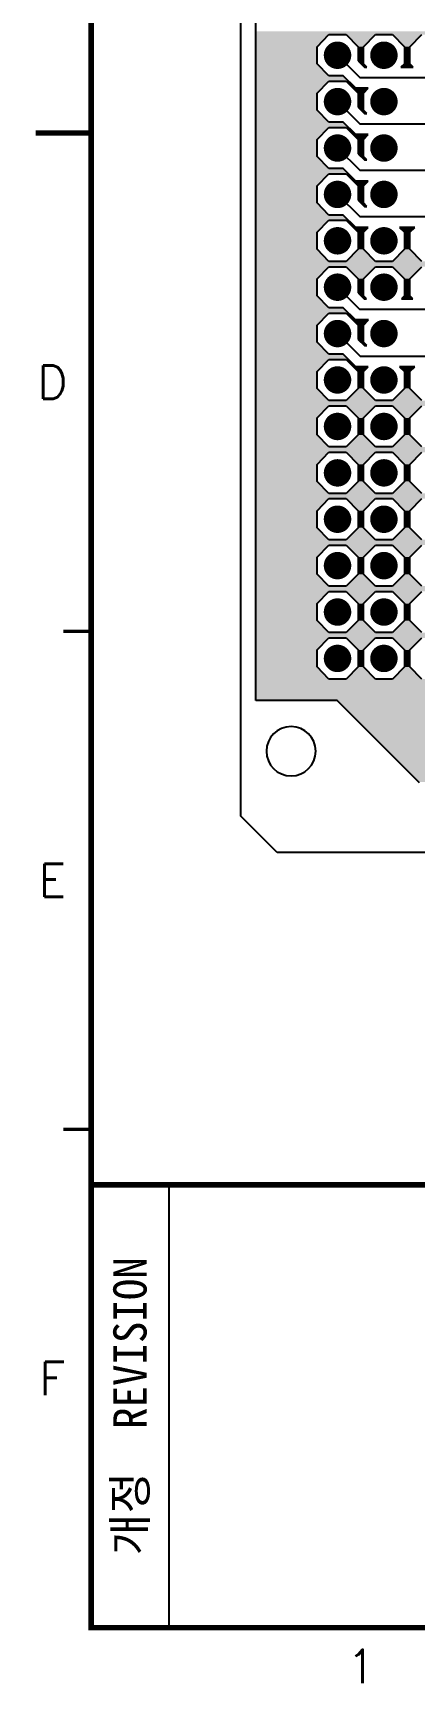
# Model space of a CAD drawing. Extents: x 295 to 953, y 10 to 290.
# Drawn here: x 486.7 to 521.2, y 10 to 159 of the extents above; entities that cross this region are included whole.
import ezdxf
from ezdxf.enums import TextEntityAlignment as Align

# ---------------------------------------------------------------- set-up
doc = ezdxf.new("R2010")
doc.units = 0
doc.header["$LTSCALE"] = 5
doc.header["$MEASUREMENT"] = 0
doc.layers.get('0').update_dxf_attribs({"linetype": 'CONTINUOUS', "lineweight": 25})
for name, color, linetype in [('L3-INT2_GBR', 2, 'CONTINUOUS'), ('SHEET', 3, 'CONTINUOUS'), ('문자', 4, 'CONTINUOUS'), ('테두리', 3, 'CONTINUOUS')]:
    doc.layers.add(name, color=color, linetype=linetype)
doc.styles.get("Standard").update_dxf_attribs({"font": 'simplex.shx'})
doc.styles.add('굴림체', font='')
doc.styles.get('굴림체').set_extended_font_data('GulimChe')

# ---------------------------------------------------------------- blocks, each defined once
blk = doc.blocks.new('C')
at = {"layer": 'SHEET'}
blk.add_line((22, 55), (22, 15), dxfattribs=at)
at = {"layer": '테두리'}
for points, const_width in [([(15, 285), (15, 15), (405, 15), (405, 285), (15, 285)], 0.5), ([(10, 150), (15, 150)], 0.5), ([(12.5, 105), (15, 105)], 0.3), ([(12.5, 60), (15, 60)], 0.3), ([(15, 55), (405, 55)], 0.5)]:
    blk.add_lwpolyline(points, dxfattribs=dict(at, const_width=const_width))
at = {"layer": '문자'}
for s, p in [('D', (11.5, 127.5)), ('E', (11.5, 82.5)), ('F', (11.5, 37.5)), ('1', (39.38, 11.5))]:
    blk.add_text(s, height=3, dxfattribs=at).set_placement(p, align=Align.MIDDLE)
at = {"layer": '문자', "style": '굴림체'}
blk.add_text('개정  REVISION', height=3, rotation=90, dxfattribs=at).set_placement((18.5, 35), align=Align.MIDDLE_CENTER)

msp = doc.modelspace()

# ---------------------------------------------------------------- linework, layer by layer
msp.add_line((491.98, 15), (491.98, 15))
msp.add_line((491.98, 15), (491.98, 15))
at = {"color": 7, "const_width": 1.24}
for points in [[(514.84, 157.02, -1), (513.6, 157.02, -1)], [(519.03, 157.02, -1), (517.79, 157.02, -1)], [(514.84, 152.83, -1), (513.6, 152.83, -1)], [(519.03, 152.83, -1), (517.79, 152.83, -1)], [(514.84, 148.64, -1), (513.6, 148.64, -1)], [(519.03, 148.64, -1), (517.79, 148.64, -1)], [(514.84, 144.45, -1), (513.6, 144.45, -1)], [(519.03, 144.45, -1), (517.79, 144.45, -1)], [(514.84, 140.26, -1), (513.6, 140.26, -1)], [(519.03, 140.26, -1), (517.79, 140.26, -1)], [(514.84, 136.07, -1), (513.6, 136.07, -1)], [(519.03, 136.07, -1), (517.79, 136.07, -1)], [(514.84, 131.88, -1), (513.6, 131.88, -1)], [(519.03, 131.88, -1), (517.79, 131.88, -1)], [(514.84, 127.69, -1), (513.6, 127.69, -1)], [(519.03, 127.69, -1), (517.79, 127.69, -1)], [(514.84, 123.49, -1), (513.6, 123.49, -1)], [(519.03, 123.49, -1), (517.79, 123.49, -1)], [(514.84, 119.3, -1), (513.6, 119.3, -1)], [(519.03, 119.3, -1), (517.79, 119.3, -1)], [(514.84, 115.11, -1), (513.6, 115.11, -1)], [(519.03, 115.11, -1), (517.79, 115.11, -1)], [(514.84, 110.92, -1), (513.6, 110.92, -1)], [(519.03, 110.92, -1), (517.79, 110.92, -1)], [(514.84, 106.73, -1), (513.6, 106.73, -1)], [(519.03, 106.73, -1), (517.79, 106.73, -1)], [(514.84, 102.54, -1), (513.6, 102.54, -1)], [(519.03, 102.54, -1), (517.79, 102.54, -1)]]:
    msp.add_lwpolyline(points, format="xyb", close=True, dxfattribs=at)
at = {"layer": 'L3-INT2_GBR', "color": 7}
for p, q in [((505.48, 88.3), (505.48, 246.7)), ((505.48, 88.3), (505.48, 246.7)), ((506.84, 98.74), (506.84, 236.26)), ((512.37, 157.79), (513.45, 158.88)), ((513.45, 158.88), (514.99, 158.88)), ((514.99, 158.88), (516.08, 157.79)), ((516.56, 157.79), (517.64, 158.88)), ((517.64, 158.88), (519.18, 158.88)), ((519.18, 158.88), (520.27, 157.79)), ((520.75, 157.79), (521.84, 158.88)), ((512.37, 156.25), (512.37, 157.79)), ((514.22, 157.02), (516.26, 154.99)), ((516.08, 157.79), (516.08, 156.51)), ((516.08, 156.51), (516.65, 155.94)), ((516.56, 156.25), (516.56, 157.79)), ((520.27, 157.79), (520.27, 156.25)), ((520.75, 156.25), (520.75, 157.79)), ((513.45, 155.17), (512.37, 156.25)), ((514.74, 155.17), (513.45, 155.17)), ((515.86, 154.04), (514.74, 155.17)), ((516.87, 155.94), (516.56, 156.25)), ((516.65, 155.94), (516.87, 155.94)), ((520.27, 156.25), (519.95, 155.94)), ((519.95, 155.94), (521.06, 155.94)), ((521.06, 155.94), (520.75, 156.25)), ((512.37, 153.6), (513.45, 154.69)), ((512.37, 152.06), (512.37, 153.6)), ((513.45, 154.69), (514.99, 154.69)), ((514.99, 154.69), (516.08, 153.6)), ((517, 154.04), (515.86, 154.04)), ((516.08, 153.6), (516.08, 152.32)), ((527.12, 154.99), (516.26, 154.99)), ((516.56, 153.6), (517, 154.04)), ((516.56, 152.06), (516.56, 153.6)), ((513.45, 150.98), (512.37, 152.06)), ((514.22, 152.83), (516.26, 150.8)), ((516.08, 152.32), (516.65, 151.75)), ((516.87, 151.75), (516.56, 152.06)), ((514.74, 150.98), (513.45, 150.98)), ((515.86, 149.85), (514.74, 150.98)), ((529.84, 150.8), (516.26, 150.8)), ((516.65, 151.75), (516.87, 151.75)), ((512.37, 149.41), (513.45, 150.5)), ((512.37, 147.87), (512.37, 149.41)), ((513.45, 150.5), (514.99, 150.5)), ((514.99, 150.5), (516.08, 149.41)), ((517, 149.85), (515.86, 149.85)), ((516.08, 149.41), (516.08, 148.13)), ((516.56, 149.41), (517, 149.85)), ((516.56, 147.87), (516.56, 149.41)), ((513.45, 146.78), (512.37, 147.87)), ((514.22, 148.64), (516.26, 146.61)), ((516.08, 148.13), (516.65, 147.56)), ((516.87, 147.56), (516.56, 147.87)), ((516.65, 147.56), (516.87, 147.56)), ((512.37, 145.22), (513.45, 146.31)), ((514.74, 146.78), (513.45, 146.78)), ((513.45, 146.31), (514.99, 146.31)), ((515.86, 145.66), (514.74, 146.78)), ((514.99, 146.31), (516.08, 145.22)), ((524.61, 146.61), (516.26, 146.61)), ((512.37, 143.68), (512.37, 145.22)), ((517, 145.66), (515.86, 145.66)), ((516.08, 145.22), (516.08, 143.93)), ((516.56, 145.22), (517, 145.66)), ((516.56, 143.68), (516.56, 145.22)), ((513.45, 142.59), (512.37, 143.68)), ((514.22, 144.45), (516.26, 142.42)), ((516.08, 143.93), (516.65, 143.37)), ((516.87, 143.37), (516.56, 143.68)), ((516.65, 143.37), (516.87, 143.37)), ((512.37, 141.03), (513.45, 142.11)), ((514.74, 142.59), (513.45, 142.59)), ((513.45, 142.11), (514.99, 142.11)), ((515.86, 141.47), (514.74, 142.59)), ((514.99, 142.11), (516.08, 141.03)), ((527.33, 142.42), (516.26, 142.42)), ((512.37, 139.49), (512.37, 141.03)), ((517, 141.47), (515.86, 141.47)), ((516.08, 141.03), (516.08, 139.49)), ((516.56, 141.03), (517, 141.47)), ((516.56, 139.49), (516.56, 141.03)), ((519.83, 141.47), (520.27, 141.03)), ((521.19, 141.47), (519.83, 141.47)), ((520.27, 141.03), (520.27, 139.49)), ((520.75, 141.03), (521.19, 141.47)), ((520.75, 139.49), (520.75, 141.03)), ((513.45, 138.4), (512.37, 139.49)), ((516.08, 139.49), (514.99, 138.4)), ((517.64, 138.4), (516.56, 139.49)), ((520.27, 139.49), (519.18, 138.4)), ((521.84, 138.4), (520.75, 139.49)), ((512.37, 136.84), (513.45, 137.92)), ((514.99, 138.4), (513.45, 138.4)), ((513.45, 137.92), (514.99, 137.92)), ((514.99, 137.92), (516.08, 136.84)), ((516.56, 136.84), (517.64, 137.92)), ((519.18, 138.4), (517.64, 138.4)), ((517.64, 137.92), (519.18, 137.92)), ((519.18, 137.92), (520.27, 136.84)), ((520.75, 136.84), (521.84, 137.92)), ((512.37, 135.3), (512.37, 136.84)), ((514.22, 136.07), (516.22, 134.07)), ((516.08, 136.84), (516.08, 135.55)), ((516.56, 135.3), (516.56, 136.84)), ((520.27, 136.84), (520.27, 135.3)), ((520.75, 135.3), (520.75, 136.84)), ((513.45, 134.21), (512.37, 135.3)), ((514.74, 134.21), (513.45, 134.21)), ((515.83, 133.12), (514.74, 134.21)), ((516.08, 135.55), (516.62, 135.01)), ((516.84, 135.01), (516.56, 135.3)), ((516.62, 135.01), (516.84, 135.01)), ((520.27, 135.3), (519.99, 135.01)), ((519.99, 135.01), (521.03, 135.01)), ((521.03, 135.01), (520.75, 135.3)), ((512.37, 132.65), (513.45, 133.73)), ((512.37, 131.11), (512.37, 132.65)), ((513.45, 133.73), (514.99, 133.73)), ((514.99, 133.73), (516.08, 132.65)), ((517.03, 133.12), (515.83, 133.12)), ((516.08, 132.65), (516.08, 131.36)), ((524.61, 134.07), (516.22, 134.07)), ((516.56, 132.65), (517.03, 133.12)), ((516.56, 131.11), (516.56, 132.65)), ((514.22, 131.88), (516.26, 129.84)), ((516.08, 131.36), (516.65, 130.79)), ((513.45, 130.02), (512.37, 131.11)), ((514.74, 130.02), (513.45, 130.02)), ((515.86, 128.89), (514.74, 130.02)), ((516.26, 129.84), (524.61, 129.84)), ((516.87, 130.79), (516.56, 131.11)), ((516.65, 130.79), (516.87, 130.79)), ((512.37, 128.45), (513.45, 129.54)), ((512.37, 126.92), (512.37, 128.45)), ((513.45, 129.54), (514.99, 129.54)), ((514.99, 129.54), (516.08, 128.45)), ((517, 128.89), (515.86, 128.89)), ((516.08, 128.45), (516.08, 126.92)), ((516.56, 128.45), (517, 128.89)), ((516.56, 126.92), (516.56, 128.45)), ((519.83, 128.89), (520.27, 128.45)), ((521.19, 128.89), (519.83, 128.89)), ((520.27, 128.45), (520.27, 126.92)), ((520.75, 128.45), (521.19, 128.89)), ((520.75, 126.92), (520.75, 128.45)), ((513.45, 125.83), (512.37, 126.92)), ((516.08, 126.92), (514.99, 125.83)), ((517.64, 125.83), (516.56, 126.92)), ((520.27, 126.92), (519.18, 125.83)), ((521.84, 125.83), (520.75, 126.92)), ((512.37, 124.26), (513.45, 125.35)), ((514.99, 125.83), (513.45, 125.83)), ((513.45, 125.35), (514.99, 125.35)), ((514.99, 125.35), (516.08, 124.26)), ((516.56, 124.26), (517.64, 125.35)), ((519.18, 125.83), (517.64, 125.83)), ((517.64, 125.35), (519.18, 125.35)), ((519.18, 125.35), (520.27, 124.26)), ((520.75, 124.26), (521.84, 125.35)), ((512.37, 122.73), (512.37, 124.26)), ((516.08, 124.26), (516.08, 122.73)), ((516.56, 122.73), (516.56, 124.26)), ((520.27, 124.26), (520.27, 122.73)), ((520.75, 122.73), (520.75, 124.26)), ((513.45, 121.64), (512.37, 122.73)), ((516.08, 122.73), (514.99, 121.64)), ((517.64, 121.64), (516.56, 122.73)), ((520.27, 122.73), (519.18, 121.64)), ((521.84, 121.64), (520.75, 122.73)), ((512.37, 120.07), (513.45, 121.16)), ((514.99, 121.64), (513.45, 121.64)), ((513.45, 121.16), (514.99, 121.16)), ((514.99, 121.16), (516.08, 120.07)), ((516.56, 120.07), (517.64, 121.16)), ((519.18, 121.64), (517.64, 121.64)), ((517.64, 121.16), (519.18, 121.16)), ((519.18, 121.16), (520.27, 120.07)), ((520.75, 120.07), (521.84, 121.16)), ((512.37, 118.53), (512.37, 120.07)), ((516.08, 120.07), (516.08, 118.53)), ((516.56, 118.53), (516.56, 120.07)), ((520.27, 120.07), (520.27, 118.53)), ((520.75, 118.53), (520.75, 120.07)), ((513.45, 117.45), (512.37, 118.53)), ((516.08, 118.53), (514.99, 117.45)), ((517.64, 117.45), (516.56, 118.53)), ((520.27, 118.53), (519.18, 117.45)), ((521.84, 117.45), (520.75, 118.53)), ((512.37, 115.88), (513.45, 116.97)), ((514.99, 117.45), (513.45, 117.45)), ((513.45, 116.97), (514.99, 116.97)), ((514.99, 116.97), (516.08, 115.88)), ((516.56, 115.88), (517.64, 116.97)), ((519.18, 117.45), (517.64, 117.45)), ((517.64, 116.97), (519.18, 116.97)), ((519.18, 116.97), (520.27, 115.88)), ((520.75, 115.88), (521.84, 116.97)), ((512.37, 114.34), (512.37, 115.88)), ((516.08, 115.88), (516.08, 114.34)), ((516.56, 114.34), (516.56, 115.88)), ((520.27, 115.88), (520.27, 114.34)), ((520.75, 114.34), (520.75, 115.88)), ((513.45, 113.26), (512.37, 114.34)), ((516.08, 114.34), (514.99, 113.26)), ((517.64, 113.26), (516.56, 114.34)), ((520.27, 114.34), (519.18, 113.26)), ((521.84, 113.26), (520.75, 114.34)), ((512.37, 111.69), (513.45, 112.78)), ((514.99, 113.26), (513.45, 113.26)), ((513.45, 112.78), (514.99, 112.78)), ((514.99, 112.78), (516.08, 111.69)), ((516.56, 111.69), (517.64, 112.78)), ((519.18, 113.26), (517.64, 113.26)), ((517.64, 112.78), (519.18, 112.78)), ((519.18, 112.78), (520.27, 111.69)), ((520.75, 111.69), (521.84, 112.78)), ((512.37, 110.15), (512.37, 111.69)), ((516.08, 111.69), (516.08, 110.15)), ((516.56, 110.15), (516.56, 111.69)), ((520.27, 111.69), (520.27, 110.15)), ((520.75, 110.15), (520.75, 111.69)), ((513.45, 109.07), (512.37, 110.15)), ((514.99, 109.07), (513.45, 109.07)), ((516.08, 110.15), (514.99, 109.07)), ((517.64, 109.07), (516.56, 110.15)), ((519.18, 109.07), (517.64, 109.07)), ((520.27, 110.15), (519.18, 109.07)), ((521.84, 109.07), (520.75, 110.15)), ((512.37, 107.5), (513.45, 108.59)), ((512.37, 105.96), (512.37, 107.5)), ((513.45, 108.59), (514.99, 108.59)), ((514.99, 108.59), (516.08, 107.5)), ((516.08, 107.5), (516.08, 105.96)), ((516.56, 107.5), (517.64, 108.59)), ((516.56, 105.96), (516.56, 107.5)), ((517.64, 108.59), (519.18, 108.59)), ((519.18, 108.59), (520.27, 107.5)), ((520.27, 107.5), (520.27, 105.96)), ((520.75, 107.5), (521.84, 108.59)), ((520.75, 105.96), (520.75, 107.5)), ((513.45, 104.87), (512.37, 105.96)), ((516.08, 105.96), (514.99, 104.87)), ((517.64, 104.87), (516.56, 105.96)), ((520.27, 105.96), (519.18, 104.87)), ((521.84, 104.87), (520.75, 105.96)), ((512.37, 103.31), (513.45, 104.4)), ((514.99, 104.87), (513.45, 104.87)), ((513.45, 104.4), (514.99, 104.4)), ((514.99, 104.4), (516.08, 103.31)), ((516.56, 103.31), (517.64, 104.4)), ((519.18, 104.87), (517.64, 104.87)), ((517.64, 104.4), (519.18, 104.4)), ((519.18, 104.4), (520.27, 103.31)), ((520.75, 103.31), (521.84, 104.4)), ((512.37, 101.77), (512.37, 103.31)), ((516.08, 103.31), (516.08, 101.77)), ((516.56, 101.77), (516.56, 103.31)), ((520.27, 103.31), (520.27, 101.77)), ((520.75, 101.77), (520.75, 103.31)), ((513.45, 100.68), (512.37, 101.77)), ((516.08, 101.77), (514.99, 100.68)), ((517.64, 100.68), (516.56, 101.77)), ((520.27, 101.77), (519.18, 100.68)), ((521.84, 100.68), (520.75, 101.77)), ((514.99, 100.68), (513.45, 100.68)), ((519.18, 100.68), (517.64, 100.68)), ((514.19, 98.74), (506.84, 98.74)), ((521.62, 91.31), (514.19, 98.74)), ((508.78, 85), (505.48, 88.3)), ((868.48, 85), (508.78, 85))]:
    msp.add_line(p, q, dxfattribs=at)
for start, end in [(0, 180), (180, 0)]:
    msp.add_arc((510.03, 94.16), 2.23, start, end, dxfattribs=at)
for points in [[(661.61, 158.88), (661.91, 159.18), (506.84, 158.88), (506.84, 159.18)], [(512.37, 157.79), (513.45, 158.88), (506.84, 157.79), (506.84, 158.88)], [(517.64, 158.88), (517.64, 158.88), (514.99, 158.88), (513.45, 158.88)], [(516.56, 157.79), (517.64, 158.88), (516.08, 157.79), (514.99, 158.88)], [(521.84, 158.88), (521.84, 158.88), (519.18, 158.88), (517.64, 158.88)], [(520.75, 157.79), (521.84, 158.88), (520.27, 157.79), (519.18, 158.88)], [(512.37, 156.25), (512.37, 157.79), (506.84, 156.25), (506.84, 157.79)], [(516.56, 156.51), (516.56, 157.79), (516.08, 156.51), (516.08, 157.79)], [(516.56, 156.25), (516.56, 156.51), (516.33, 156.25), (516.08, 156.51)], [(520.75, 156.25), (520.75, 157.79), (520.27, 156.25), (520.27, 157.79)], [(513.45, 155.17), (512.37, 156.25), (506.84, 155.17), (506.84, 156.25)], [(515.22, 154.69), (514.74, 155.17), (506.84, 154.69), (506.84, 155.17)], [(516.87, 155.94), (516.56, 156.25), (516.65, 155.94), (516.33, 156.25)], [(521.06, 155.94), (520.75, 156.25), (519.95, 155.94), (520.27, 156.25)], [(512.37, 153.6), (513.45, 154.69), (506.84, 153.6), (506.84, 154.69)], [(512.37, 152.06), (512.37, 153.6), (506.84, 152.06), (506.84, 153.6)], [(515.22, 154.69), (515.22, 154.69), (514.99, 154.69), (513.45, 154.69)], [(515.86, 154.04), (515.22, 154.69), (515.64, 154.04), (514.99, 154.69)], [(516.56, 153.6), (517, 154.04), (516.08, 153.6), (515.64, 154.04)], [(516.56, 152.32), (516.56, 153.6), (516.08, 152.32), (516.08, 153.6)], [(513.45, 150.98), (512.37, 152.06), (506.84, 150.98), (506.84, 152.06)], [(516.56, 152.06), (516.56, 152.32), (516.33, 152.06), (516.08, 152.32)], [(516.87, 151.75), (516.56, 152.06), (516.65, 151.75), (516.33, 152.06)], [(515.22, 150.5), (514.74, 150.98), (506.84, 150.5), (506.84, 150.98)], [(512.37, 149.41), (513.45, 150.5), (506.84, 149.41), (506.84, 150.5)], [(512.37, 147.87), (512.37, 149.41), (506.84, 147.87), (506.84, 149.41)], [(515.22, 150.5), (515.22, 150.5), (514.99, 150.5), (513.45, 150.5)], [(515.86, 149.85), (515.22, 150.5), (515.64, 149.85), (514.99, 150.5)], [(516.56, 149.41), (517, 149.85), (516.08, 149.41), (515.64, 149.85)], [(516.56, 148.13), (516.56, 149.41), (516.08, 148.13), (516.08, 149.41)], [(513.45, 146.78), (512.37, 147.87), (506.84, 146.78), (506.84, 147.87)], [(516.56, 147.87), (516.56, 148.13), (516.33, 147.87), (516.08, 148.13)], [(516.87, 147.56), (516.56, 147.87), (516.65, 147.56), (516.33, 147.87)], [(515.22, 146.31), (514.74, 146.78), (506.84, 146.31), (506.84, 146.78)], [(512.37, 145.22), (513.45, 146.31), (506.84, 145.22), (506.84, 146.31)], [(515.22, 146.31), (515.22, 146.31), (514.99, 146.31), (513.45, 146.31)], [(515.86, 145.66), (515.22, 146.31), (515.64, 145.66), (514.99, 146.31)], [(512.37, 143.68), (512.37, 145.22), (506.84, 143.68), (506.84, 145.22)], [(516.56, 145.22), (517, 145.66), (516.08, 145.22), (515.64, 145.66)], [(516.56, 143.93), (516.56, 145.22), (516.08, 143.93), (516.08, 145.22)], [(513.45, 142.59), (512.37, 143.68), (506.84, 142.59), (506.84, 143.68)], [(516.56, 143.68), (516.56, 143.93), (516.33, 143.68), (516.08, 143.93)], [(516.87, 143.37), (516.56, 143.68), (516.65, 143.37), (516.33, 143.68)], [(515.22, 142.11), (514.74, 142.59), (506.84, 142.11), (506.84, 142.59)], [(512.37, 141.03), (513.45, 142.11), (506.84, 141.03), (506.84, 142.11)], [(514.74, 142.59), (514.74, 142.59), (513.45, 142.59), (514.74, 142.59)], [(515.22, 142.11), (515.22, 142.11), (514.99, 142.11), (513.45, 142.11)], [(515.86, 141.47), (515.22, 142.11), (515.64, 141.47), (514.99, 142.11)], [(512.37, 139.49), (512.37, 141.03), (506.84, 139.49), (506.84, 141.03)], [(516.56, 141.03), (517, 141.47), (516.08, 141.03), (515.64, 141.47)], [(516.56, 139.49), (516.56, 141.03), (516.08, 139.49), (516.08, 141.03)], [(520.75, 141.03), (521.19, 141.47), (520.27, 141.03), (519.83, 141.47)], [(521.19, 141.47), (521.19, 141.47), (519.83, 141.47), (521.19, 141.47)], [(520.75, 139.49), (520.75, 141.03), (520.27, 139.49), (520.27, 141.03)], [(513.45, 138.4), (512.37, 139.49), (506.84, 138.4), (506.84, 139.49)], [(517.64, 138.4), (516.56, 139.49), (514.99, 138.4), (516.08, 139.49)], [(521.84, 138.4), (520.75, 139.49), (519.18, 138.4), (520.27, 139.49)], [(530.48, 137.92), (530, 138.4), (506.84, 137.92), (506.84, 138.4)], [(512.37, 136.84), (513.45, 137.92), (506.84, 136.84), (506.84, 137.92)], [(530, 138.4), (530, 138.4), (513.45, 138.4), (514.99, 138.4)], [(517.64, 137.92), (517.64, 137.92), (514.99, 137.92), (513.45, 137.92)], [(516.56, 136.84), (517.64, 137.92), (516.08, 136.84), (514.99, 137.92)], [(521.84, 137.92), (521.84, 137.92), (519.18, 137.92), (517.64, 137.92)], [(520.75, 136.84), (521.84, 137.92), (520.27, 136.84), (519.18, 137.92)], [(512.37, 135.3), (512.37, 136.84), (506.84, 135.3), (506.84, 136.84)], [(516.56, 135.55), (516.56, 136.84), (516.08, 135.55), (516.08, 136.84)], [(520.75, 135.3), (520.75, 136.84), (520.27, 135.3), (520.27, 136.84)], [(513.45, 134.21), (512.37, 135.3), (506.84, 134.21), (506.84, 135.3)], [(515.22, 133.73), (514.74, 134.21), (506.84, 133.73), (506.84, 134.21)], [(516.56, 135.3), (516.56, 135.55), (516.33, 135.3), (516.08, 135.55)], [(516.84, 135.01), (516.56, 135.3), (516.62, 135.01), (516.33, 135.3)], [(521.03, 135.01), (520.75, 135.3), (519.99, 135.01), (520.27, 135.3)], [(512.37, 132.65), (513.45, 133.73), (506.84, 132.65), (506.84, 133.73)], [(512.37, 131.11), (512.37, 132.65), (506.84, 131.11), (506.84, 132.65)], [(515.22, 133.73), (515.22, 133.73), (514.99, 133.73), (513.45, 133.73)], [(515.83, 133.12), (515.22, 133.73), (515.61, 133.12), (514.99, 133.73)], [(516.56, 132.65), (517.03, 133.12), (516.08, 132.65), (515.61, 133.12)], [(516.56, 131.36), (516.56, 132.65), (516.08, 131.36), (516.08, 132.65)], [(516.56, 131.11), (516.56, 131.36), (516.33, 131.11), (516.08, 131.36)], [(513.45, 130.02), (512.37, 131.11), (506.84, 130.02), (506.84, 131.11)], [(515.22, 129.54), (514.74, 130.02), (506.84, 129.54), (506.84, 130.02)], [(514.74, 130.02), (514.74, 130.02), (513.45, 130.02), (514.74, 130.02)], [(516.87, 130.79), (516.56, 131.11), (516.65, 130.79), (516.33, 131.11)], [(512.37, 128.45), (513.45, 129.54), (506.84, 128.45), (506.84, 129.54)], [(512.37, 126.92), (512.37, 128.45), (506.84, 126.92), (506.84, 128.45)], [(515.22, 129.54), (515.22, 129.54), (514.99, 129.54), (513.45, 129.54)], [(515.86, 128.89), (515.22, 129.54), (515.64, 128.89), (514.99, 129.54)], [(516.56, 128.45), (517, 128.89), (516.08, 128.45), (515.64, 128.89)], [(516.56, 126.92), (516.56, 128.45), (516.08, 126.92), (516.08, 128.45)], [(520.75, 128.45), (521.19, 128.89), (520.27, 128.45), (519.83, 128.89)], [(521.19, 128.89), (521.19, 128.89), (519.83, 128.89), (521.19, 128.89)], [(520.75, 126.92), (520.75, 128.45), (520.27, 126.92), (520.27, 128.45)], [(513.45, 125.83), (512.37, 126.92), (506.84, 125.83), (506.84, 126.92)], [(517.64, 125.83), (516.56, 126.92), (514.99, 125.83), (516.08, 126.92)], [(521.84, 125.83), (520.75, 126.92), (519.18, 125.83), (520.27, 126.92)], [(526.38, 125.35), (526.38, 125.83), (506.84, 125.35), (506.84, 125.83)], [(512.37, 124.26), (513.45, 125.35), (506.84, 124.26), (506.84, 125.35)], [(517.64, 125.83), (517.64, 125.83), (513.45, 125.83), (514.99, 125.83)], [(517.64, 125.35), (517.64, 125.35), (514.99, 125.35), (513.45, 125.35)], [(516.56, 124.26), (517.64, 125.35), (516.08, 124.26), (514.99, 125.35)], [(521.84, 125.83), (521.84, 125.83), (517.64, 125.83), (519.18, 125.83)], [(521.84, 125.35), (521.84, 125.35), (519.18, 125.35), (517.64, 125.35)], [(520.75, 124.26), (521.84, 125.35), (520.27, 124.26), (519.18, 125.35)], [(512.37, 122.73), (512.37, 124.26), (506.84, 122.73), (506.84, 124.26)], [(516.56, 122.73), (516.56, 124.26), (516.08, 122.73), (516.08, 124.26)], [(520.75, 122.73), (520.75, 124.26), (520.27, 122.73), (520.27, 124.26)], [(513.45, 121.64), (512.37, 122.73), (506.84, 121.64), (506.84, 122.73)], [(517.64, 121.64), (516.56, 122.73), (514.99, 121.64), (516.08, 122.73)], [(521.84, 121.64), (520.75, 122.73), (519.18, 121.64), (520.27, 122.73)], [(526.38, 121.16), (526.38, 121.64), (506.84, 121.16), (506.84, 121.64)], [(512.37, 120.07), (513.45, 121.16), (506.84, 120.07), (506.84, 121.16)], [(517.64, 121.64), (517.64, 121.64), (513.45, 121.64), (514.99, 121.64)], [(517.64, 121.16), (517.64, 121.16), (514.99, 121.16), (513.45, 121.16)], [(516.56, 120.07), (517.64, 121.16), (516.08, 120.07), (514.99, 121.16)], [(521.84, 121.64), (521.84, 121.64), (517.64, 121.64), (519.18, 121.64)], [(521.84, 121.16), (521.84, 121.16), (519.18, 121.16), (517.64, 121.16)], [(520.75, 120.07), (521.84, 121.16), (520.27, 120.07), (519.18, 121.16)], [(512.37, 118.53), (512.37, 120.07), (506.84, 118.53), (506.84, 120.07)], [(516.56, 118.53), (516.56, 120.07), (516.08, 118.53), (516.08, 120.07)], [(520.75, 118.53), (520.75, 120.07), (520.27, 118.53), (520.27, 120.07)], [(513.45, 117.45), (512.37, 118.53), (506.84, 117.45), (506.84, 118.53)], [(517.64, 117.45), (516.56, 118.53), (514.99, 117.45), (516.08, 118.53)], [(521.84, 117.45), (520.75, 118.53), (519.18, 117.45), (520.27, 118.53)], [(526.38, 116.97), (526.38, 117.45), (506.84, 116.97), (506.84, 117.45)], [(512.37, 115.88), (513.45, 116.97), (506.84, 115.88), (506.84, 116.97)], [(517.64, 117.45), (517.64, 117.45), (513.45, 117.45), (514.99, 117.45)], [(517.64, 116.97), (517.64, 116.97), (514.99, 116.97), (513.45, 116.97)], [(516.56, 115.88), (517.64, 116.97), (516.08, 115.88), (514.99, 116.97)], [(521.84, 117.45), (521.84, 117.45), (517.64, 117.45), (519.18, 117.45)], [(521.84, 116.97), (521.84, 116.97), (519.18, 116.97), (517.64, 116.97)], [(520.75, 115.88), (521.84, 116.97), (520.27, 115.88), (519.18, 116.97)], [(512.37, 114.34), (512.37, 115.88), (506.84, 114.34), (506.84, 115.88)], [(516.56, 114.34), (516.56, 115.88), (516.08, 114.34), (516.08, 115.88)], [(520.75, 114.34), (520.75, 115.88), (520.27, 114.34), (520.27, 115.88)], [(513.45, 113.26), (512.37, 114.34), (506.84, 113.26), (506.84, 114.34)], [(517.64, 113.26), (516.56, 114.34), (514.99, 113.26), (516.08, 114.34)], [(521.84, 113.26), (520.75, 114.34), (519.18, 113.26), (520.27, 114.34)], [(526.38, 112.78), (526.38, 113.26), (506.84, 112.78), (506.84, 113.26)], [(512.37, 111.69), (513.45, 112.78), (506.84, 111.69), (506.84, 112.78)], [(517.64, 113.26), (517.64, 113.26), (513.45, 113.26), (514.99, 113.26)], [(517.64, 112.78), (517.64, 112.78), (514.99, 112.78), (513.45, 112.78)], [(516.56, 111.69), (517.64, 112.78), (516.08, 111.69), (514.99, 112.78)], [(521.84, 113.26), (521.84, 113.26), (517.64, 113.26), (519.18, 113.26)], [(521.84, 112.78), (521.84, 112.78), (519.18, 112.78), (517.64, 112.78)], [(520.75, 111.69), (521.84, 112.78), (520.27, 111.69), (519.18, 112.78)], [(512.37, 110.15), (512.37, 111.69), (506.84, 110.15), (506.84, 111.69)], [(516.56, 110.15), (516.56, 111.69), (516.08, 110.15), (516.08, 111.69)], [(520.75, 110.15), (520.75, 111.69), (520.27, 110.15), (520.27, 111.69)], [(513.45, 109.07), (512.37, 110.15), (506.84, 109.07), (506.84, 110.15)], [(526.38, 108.59), (526.38, 109.07), (506.84, 108.59), (506.84, 109.07)], [(517.64, 109.07), (517.64, 109.07), (513.45, 109.07), (514.99, 109.07)], [(517.64, 109.07), (516.56, 110.15), (514.99, 109.07), (516.08, 110.15)], [(521.84, 109.07), (521.84, 109.07), (517.64, 109.07), (519.18, 109.07)], [(521.84, 109.07), (520.75, 110.15), (519.18, 109.07), (520.27, 110.15)], [(512.37, 107.5), (513.45, 108.59), (506.84, 107.5), (506.84, 108.59)], [(512.37, 105.96), (512.37, 107.5), (506.84, 105.96), (506.84, 107.5)], [(517.64, 108.59), (517.64, 108.59), (514.99, 108.59), (513.45, 108.59)], [(516.56, 107.5), (517.64, 108.59), (516.08, 107.5), (514.99, 108.59)], [(516.56, 105.96), (516.56, 107.5), (516.08, 105.96), (516.08, 107.5)], [(521.84, 108.59), (521.84, 108.59), (519.18, 108.59), (517.64, 108.59)], [(520.75, 107.5), (521.84, 108.59), (520.27, 107.5), (519.18, 108.59)], [(520.75, 105.96), (520.75, 107.5), (520.27, 105.96), (520.27, 107.5)], [(513.45, 104.87), (512.37, 105.96), (506.84, 104.87), (506.84, 105.96)], [(517.64, 104.87), (516.56, 105.96), (514.99, 104.87), (516.08, 105.96)], [(521.84, 104.87), (520.75, 105.96), (519.18, 104.87), (520.27, 105.96)], [(526.38, 104.51), (526.38, 104.87), (506.84, 104.51), (506.84, 104.87)], [(526.5, 104.4), (526.38, 104.51), (506.84, 104.4), (506.84, 104.51)], [(512.37, 103.31), (513.45, 104.4), (506.84, 103.31), (506.84, 104.4)], [(517.64, 104.87), (517.64, 104.87), (513.45, 104.87), (514.99, 104.87)], [(517.64, 104.4), (517.64, 104.4), (514.99, 104.4), (513.45, 104.4)], [(516.56, 103.31), (517.64, 104.4), (516.08, 103.31), (514.99, 104.4)], [(521.84, 104.87), (521.84, 104.87), (517.64, 104.87), (519.18, 104.87)], [(521.84, 104.4), (521.84, 104.4), (519.18, 104.4), (517.64, 104.4)], [(520.75, 103.31), (521.84, 104.4), (520.27, 103.31), (519.18, 104.4)], [(512.37, 101.77), (512.37, 103.31), (506.84, 101.77), (506.84, 103.31)], [(516.56, 101.77), (516.56, 103.31), (516.08, 101.77), (516.08, 103.31)], [(520.75, 101.77), (520.75, 103.31), (520.27, 101.77), (520.27, 103.31)], [(513.45, 100.68), (512.37, 101.77), (506.84, 100.68), (506.84, 101.77)], [(517.64, 100.68), (516.56, 101.77), (514.99, 100.68), (516.08, 101.77)], [(521.84, 100.68), (520.75, 101.77), (519.18, 100.68), (520.27, 101.77)], [(531.13, 99.77), (530.21, 100.68), (506.84, 99.77), (506.84, 100.68)], [(558.84, 98.74), (557.81, 99.77), (506.84, 98.74), (506.84, 99.77)], [(558.84, 98.74), (558.84, 98.74), (514.19, 98.74), (506.84, 98.74)], [(562.42, 95.16), (558.84, 98.74), (517.77, 95.16), (514.19, 98.74)], [(722.73, 94.66), (722.24, 95.16), (518.27, 94.66), (517.77, 95.16)], [(718.21, 93.91), (718.96, 94.66), (519.02, 93.91), (518.27, 94.66)], [(718.21, 92.85), (718.21, 93.91), (520.08, 92.85), (519.02, 93.91)], [(718.41, 92.65), (718.21, 92.85), (520.28, 92.65), (520.08, 92.85)], [(718.21, 92.44), (718.41, 92.65), (520.48, 92.44), (520.28, 92.65)], [(718.21, 91.39), (718.21, 92.44), (521.54, 91.39), (520.48, 92.44)]]:
    msp.add_solid(points, dxfattribs=at)

# ---------------------------------------------------------------- block references
msp.add_blockref('C', (476.98, 0))

doc.saveas('drawing.dxf')
